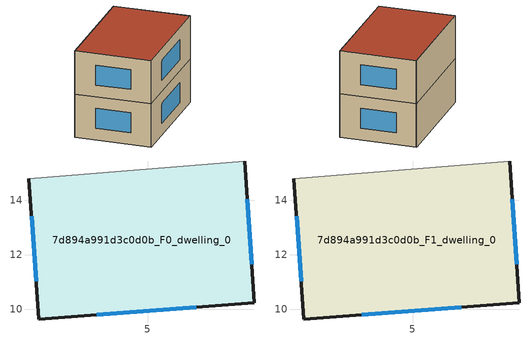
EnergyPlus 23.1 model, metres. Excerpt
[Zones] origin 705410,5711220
7d894a991d3c0d0b_F0_dwelling_0
 floor ground (EU_floor_Construction): 8.56,15.44 8.91,10.25 1.01,9.65 0.64,14.8 z0
 wall outside (EU_wall_Construction): 0.64,14.8 1.01,9.65 8.91,10.25 8.56,15.44 z0:3
 wall adiabatic (EU_wall_Construction): 8.56,15.44 0.64,14.8 z0:3
 window (EU_Window_Construction): 3.14,9.81 6.78,10.08 / 0.74,13.41 0.91,11.04 / 8.81,11.65 8.66,14.04 z0.81:2.19
7d894a991d3c0d0b_F1_dwelling_0
 floor to 7d894a991d3c0d0b_F0_dwelling_0 (EU_floor_Construction): 8.56,15.44 8.91,10.25 1.01,9.65 0.64,14.8 z3
 wall outside (EU_wall_Construction): 0.64,14.8 1.01,9.65 8.91,10.25 8.56,15.44 z3:6
 wall adiabatic (EU_wall_Construction): 8.56,15.44 0.64,14.8 z3:6
 window (EU_Window_Construction): 3.14,9.81 6.78,10.08 / 0.74,13.41 0.91,11.04 / 8.81,11.65 8.66,14.04 z3.81:5.19
 roof outside (EU_roof_Construction): 8.91,10.25 8.56,15.44 0.64,14.8 1.01,9.65 z6
shading: 8.58,15.41 0.64,14.8 z0:6
[Building]
EU S2 Campaign: North Axis=0; Terrain=City; Solar Distribution=FullExterior
[Site:Location]
London: Latitude=51.5; Longitude=-0.5; Time Zone=0; Elevation=25
[SizingPeriod:WeatherFileDays]
AnnualSizingPeriod: Begin Month=1; Begin Day of Month=1; End Month=12; End Day of Month=31; Day of Week for Start Day=Monday; Use Weather File Daylight Saving Period=No; Use Weather File Rain and Snow Indicators=No
[MATERIAL]
EU_InternalMass_Material: Roughness=MediumRough; Thickness=0.1; Conductivity=1; Density=1800; Specific Heat=900; Thermal Absorptance=0.9; Solar Absorptance=0.7; Visible Absorptance=0.7
[MATERIAL:NOMASS] Roughness=MediumRough; Thermal Absorptance=0.9; Solar Absorptance=0.7; Visible Absorptance=0.7
Name | Thermal Resistance
EU_wall_NoMass | 0.555556
EU_roof_NoMass | 0.510204
EU_floor_NoMass | 1.68919
[WINDOWMATERIAL:SIMPLEGLAZINGSYSTEM]
EU_Window_SimpleGlazing: UFactor=3.96; Solar Heat Gain Coefficient=0.85; Visible Transmittance=0.85
[CONSTRUCTION]
EU_wall_Construction: EU_wall_NoMass
EU_roof_Construction: EU_roof_NoMass
EU_floor_Construction: EU_floor_NoMass
EU_Window_Construction: EU_Window_SimpleGlazing
EU_InternalMass_Construction: EU_InternalMass_Material
[ZONE] Type=1; Multiplier=1; Ceiling Height=autocalculate; Floor Area=autocalculate; Part of Total Floor Area=Yes
Name | Volume
7d894a991d3c0d0b_F0_dwelling_0 | 123.476
7d894a991d3c0d0b_F1_dwelling_0 | 123.477
[INTERNALMASS] Construction=EU_InternalMass_Construction; Surface Area=41.1591
Name | Zone or ZoneList
7d894a991d3c0d0b_F0_dwelling_0_EU_InternalMass | 7d894a991d3c0d0b_F0_dwelling_0
7d894a991d3c0d0b_F1_dwelling_0_EU_InternalMass | 7d894a991d3c0d0b_F1_dwelling_0
[OTHEREQUIPMENT] Fuel Type=Electricity; Design Level Calculation Method=Watts/Area; Power per Zone Floor Area=1; Fraction Latent=0; Fraction Radiant=0; Fraction Lost=0; Carbon Dioxide Generation Rate=0; EndUse Subcategory=EU_Step8_InternalGains
Name | Zone or ZoneList or Space or SpaceList | Schedule
EU_Step8_InternalGain_7d894a991d3c0d0b_F0_dwelling_0_f000 | 7d894a991d3c0d0b_F0_dwelling_0 | EU_Step8_GainSchedule_7d894a991d3c0d0b_F0_dwelling_0_f000
EU_Step8_InternalGain_7d894a991d3c0d0b_F1_dwelling_0_f000 | 7d894a991d3c0d0b_F1_dwelling_0 | EU_Step8_GainSchedule_7d894a991d3c0d0b_F1_dwelling_0_f000
[ZONEVENTILATION:DESIGNFLOWRATE] Schedule=EU_AlwaysOn; Design Flow Rate Calculation Method=AirChanges/Hour; Air Changes per Hour=0.48; Ventilation Type=Natural; Fan Pressure Rise=0; Fan Total Efficiency=1; Constant Term Coefficient=1; Temperature Term Coefficient=0; Velocity Term Coefficient=0; Velocity Squared Term Coefficient=0; Minimum Indoor Temperature=-100; Maximum Indoor Temperature=100; Delta Temperature=-100; Minimum Outdoor Temperature=-100; Maximum Outdoor Temperature=100; Maximum Wind Speed=40
Name | Zone or ZoneList or Space or SpaceList
EU_ConstantAir_7d894a991d3c0d0b_F0_dwelling_0 | 7d894a991d3c0d0b_F0_dwelling_0
EU_ConstantAir_7d894a991d3c0d0b_F1_dwelling_0 | 7d894a991d3c0d0b_F1_dwelling_0
[HVACTEMPLATE:THERMOSTAT] Constant Heating Setpoint=20; Constant Cooling Setpoint=50
EU_HeatOnly_7d894a991d3c0d0b_F0_dwelling_0; EU_HeatOnly_7d894a991d3c0d0b_F1_dwelling_0
[HVACTEMPLATE:ZONE:IDEALLOADSAIRSYSTEM] System Availability Schedule=EU_AlwaysOn; Maximum Heating Supply Air Temperature=50; Minimum Cooling Supply Air Temperature=13; Maximum Heating Supply Air Humidity Ratio=0.0156; Minimum Cooling Supply Air Humidity Ratio=0.0077; Heating Limit=NoLimit; Cooling Limit=NoLimit; Heating Availability Schedule=EU_AlwaysOn; Cooling Availability Schedule=EU_CoolingOff; Dehumidification Control Type=ConstantSensibleHeatRatio; Cooling Sensible Heat Ratio=0.7; Dehumidification Setpoint=60; Humidification Control Type=None; Humidification Setpoint=30; Outdoor Air Method=None; Outdoor Air Flow Rate per Person=0.00944; Outdoor Air Flow Rate per Zone Floor Area=0; Outdoor Air Flow Rate per Zone=0; Demand Controlled Ventilation Type=None; Outdoor Air Economizer Type=NoEconomizer; Heat Recovery Type=None; Sensible Heat Recovery Effectiveness=0.7; Latent Heat Recovery Effectiveness=0.65
Name | Template Thermostat
7d894a991d3c0d0b_F0_dwelling_0 | EU_HeatOnly_7d894a991d3c0d0b_F0_dwelling_0
7d894a991d3c0d0b_F1_dwelling_0 | EU_HeatOnly_7d894a991d3c0d0b_F1_dwelling_0
[SIZING:ZONE] Zone Cooling Design Supply Air Temperature Input Method=SupplyAirTemperature; Zone Cooling Design Supply Air Temperature=13; Zone Heating Design Supply Air Temperature Input Method=SupplyAirTemperature; Zone Heating Design Supply Air Temperature=50; Zone Cooling Design Supply Air Humidity Ratio=0.008; Zone Heating Design Supply Air Humidity Ratio=0.008; Cooling Design Air Flow Method=DesignDay; Cooling Design Air Flow Rate=0; Cooling Minimum Air Flow per Zone Floor Area=0.000762; Cooling Minimum Air Flow=0; Cooling Minimum Air Flow Fraction=0.2; Heating Design Air Flow Method=DesignDay; Heating Design Air Flow Rate=0; Heating Maximum Air Flow per Zone Floor Area=0.002032; Heating Maximum Air Flow=0.141576; Heating Maximum Air Flow Fraction=0.3; Account for Dedicated Outdoor Air System=No; Dedicated Outdoor Air System Control Strategy=NeutralSupplyAir; Dedicated Outdoor Air Low Setpoint Temperature for Design=autosize; Dedicated Outdoor Air High Setpoint Temperature for Design=autosize; Zone Load Sizing Method=Sensible Load Only No Latent Load; Zone Latent Cooling Design Supply Air Humidity Ratio Input Method=HumidityRatioDifference; Zone Cooling Design Supply Air Humidity Ratio Difference=0.005; Zone Latent Heating Design Supply Air Humidity Ratio Input Method=HumidityRatioDifference; Zone Humidification Design Supply Air Humidity Ratio Difference=0.005
7d894a991d3c0d0b_F0_dwelling_0; 7d894a991d3c0d0b_F1_dwelling_0
[SCHEDULE:CONSTANT]
Name | Hourly Value
EU_AlwaysOn | 1
EU_CoolingOff | 0
[SCHEDULE:FILE] Column Number=1; Rows to Skip at Top=0; Number of Hours of Data=8760; Column Separator=Comma; Interpolate to Timestep=No; Minutes per Item=60; Adjust Schedule for Daylight Savings=Yes
Name | File
EU_Step8_GainSchedule_7d894a991d3c0d0b_F0_dwelling_0_f000 | ../../schedules/7d894a991d3c0d0b/7d894a991d3c0d0b_F0_dwelling_0_f000_gain.csv
EU_Step8_GainSchedule_7d894a991d3c0d0b_F1_dwelling_0_f000 | ../../schedules/7d894a991d3c0d0b/7d894a991d3c0d0b_F1_dwelling_0_f000_gain.csv
